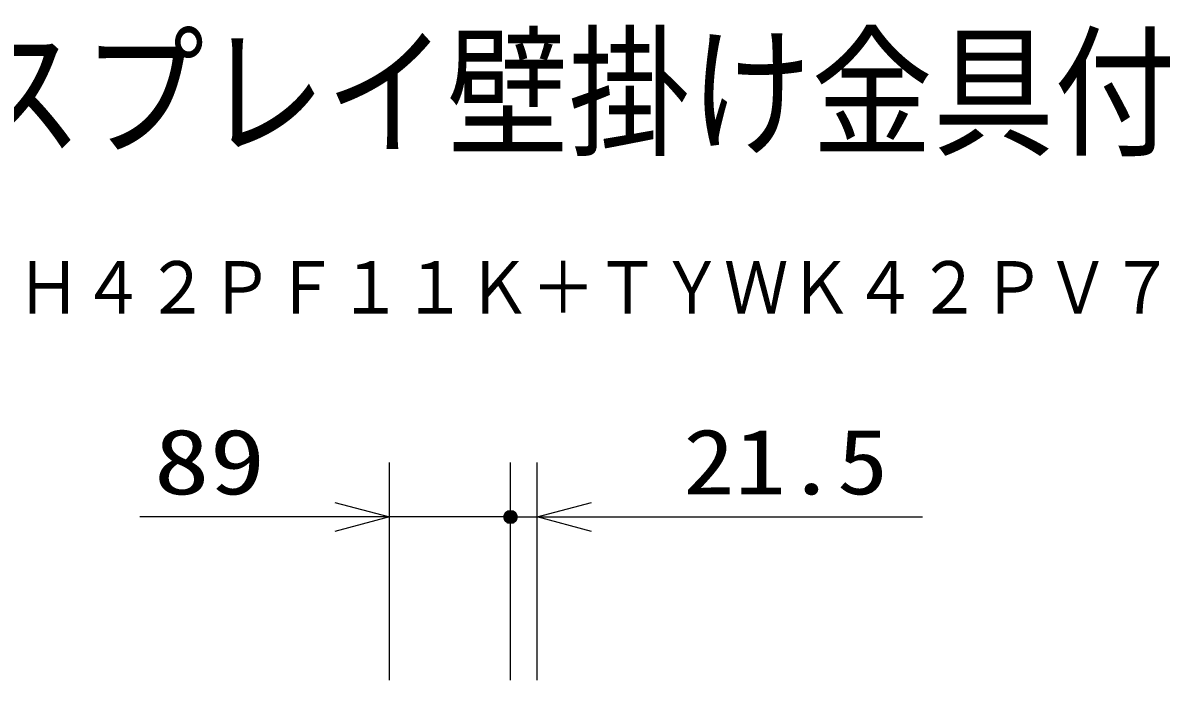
# Model space of a CAD drawing. Units: millimetres, scale not verified. Extents: x -63 to 63, y -57 to 57.
# Drawn here: x 20.3 to 62.44, y 33.24 to 57.39 of the extents above; entities that cross this region are included whole.
import ezdxf
from ezdxf.enums import TextEntityAlignment as Align

# ---------------------------------------------------------------- set-up
doc = ezdxf.new("R2010")
doc.units = ezdxf.units.MM
doc.header["$LTSCALE"] = 0.190236
for name, color, linetype in [('0-1_TOUROKU', 7, 'Continuous'), ('0-2_SUNPO', 3, 'Continuous'), ('0-3_MOJI1', 2, 'Continuous')]:
    doc.layers.add(name, color=color, linetype=linetype)
doc.styles.add('ＭＳ ゴシック', font='')
doc.styles.get('ＭＳ ゴシック').set_extended_font_data('MS Gothic')

# ---------------------------------------------------------------- blocks, each defined once
blk = doc.blocks.new('_OPEN30')
at = {"layer": '0-1_TOUROKU'}
blk.add_line((0, 0), (-1, 0), dxfattribs=at)
blk.add_lwpolyline([(-1, 0.26795), (0, 0), (-1, -0.26795)], dxfattribs=at)

msp = doc.modelspace()

# ---------------------------------------------------------------- linework, layer by layer
at = {"layer": '0-2_SUNPO'}
for p, q in [((33.762, 33.239), (33.762, 41.2325)), ((38.2121, 33.239), (38.2121, 41.2325)), ((38.2121, 33.239), (38.2121, 41.2325)), ((39.1871, 33.239), (39.1871, 41.2325)), ((31.762, 39.2325), (24.5954, 39.2325)), ((38.2121, 39.2325), (33.762, 39.2325)), ((36.2121, 39.2325), (34.212, 39.2325)), ((37.97, 39.2115), (38.4541, 39.2115)), ((37.9702, 39.2565), (38.4539, 39.2565)), ((37.9791, 39.3015), (38.445, 39.3015)), ((37.9975, 39.3465), (38.4266, 39.3465)), ((38.0283, 39.3915), (38.3958, 39.3915)), ((38.0801, 39.4365), (38.344, 39.4365)), ((38.2121, 39.2325), (39.1871, 39.2325)), ((40.2121, 39.2325), (42.2121, 39.2325)), ((41.1871, 39.2325), (53.3537, 39.2325)), ((37.9782, 39.1665), (38.4459, 39.1665)), ((37.9959, 39.1215), (38.4282, 39.1215)), ((38.0257, 39.0765), (38.3984, 39.0765)), ((38.0754, 39.0315), (38.3487, 39.0315))]:
    msp.add_line(p, q, dxfattribs=at)
msp.add_circle((38.2121, 39.2325), 0.243, dxfattribs=at)

# ---------------------------------------------------------------- block references
at = {"layer": '0-2_SUNPO', "xscale": 2, "yscale": 2}
msp.add_blockref('_OPEN30', (33.762, 39.2325), dxfattribs=at)
at = {"layer": '0-2_SUNPO', "xscale": 2, "yscale": 2, "rotation": 180}
msp.add_blockref('_OPEN30', (39.1871, 39.2325), dxfattribs=at)

# ---------------------------------------------------------------- texts
at = {"layer": '0-1_TOUROKU', "color": 1, "style": 'ＭＳ ゴシック', "width": 0.9}
msp.add_text('ＴＨ４２ＰＦ１１Ｋ＋ＴＹＷＫ４２ＰＶ７', height=1.925, dxfattribs=at).set_placement((17.7, 46.13), align=Align.BOTTOM_LEFT)
at = {"layer": '0-2_SUNPO', "style": 'ＭＳ ゴシック'}
for s, width, p in [('89', 1.25, (25.1118, 39.342)), ('21.5', 1.15, (44.563, 39.342))]:
    msp.add_text(s, height=2.406, dxfattribs=dict(at, width=width)).set_placement(p, align=Align.BOTTOM_LEFT)
at = {"layer": '0-3_MOJI1', "style": 'ＭＳ ゴシック', "width": 0.85}
msp.add_text('ハイビジョンプラズマディスプレイ壁掛け金具付', height=3.848, dxfattribs=at).set_placement((-35.5001, 51.7599), align=Align.BOTTOM_LEFT)

doc.saveas('drawing.dxf')
